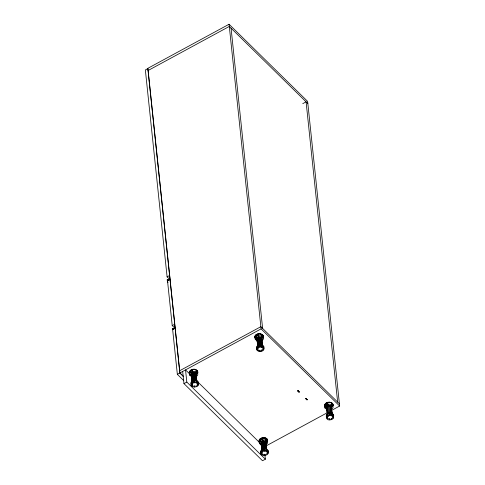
<?xml version="1.0" encoding="UTF-8"?>
<svg xmlns="http://www.w3.org/2000/svg" width="485" height="485" viewBox="0 0 485 485"><rect width="100%" height="100%" fill="white"/><g stroke="black" fill="none" stroke-linecap="round" stroke-linejoin="round"><path stroke-width="0.73" d="M191.048 383.004L191.175 385.569L191.805 386.078L192.684 385.514L193.103 385.854L192.218 386.418L192.072 385.017M256.595 348.472L256.62 346.599L258.329 345.09L260.918 344.647L263.179 345.478L264.052 347.193M256.626 347.418L256.753 349.988L257.383 350.497L258.262 349.934L258.681 350.267L257.796 350.831L258.426 351.34L259.396 351.419L259.602 350.606L260.245 350.661L260.039 351.473L261.864 351.158L261.718 349.758M326.332 416.342L326.472 418.446L327.096 418.955L327.981 418.391L328.393 418.731L327.514 419.295L328.139 419.804L329.109 419.877L329.321 419.07L329.964 419.119L329.751 419.931L331.582 419.616L331.431 418.222M326.484 417.743L327.624 417.688L327.63 417.227L326.49 417.276L327.09 416.051L326.938 414.651L327.411 414.232M331.582 419.616L331.019 418.937L331.588 418.682L332.146 419.361L333.353 418.294L332.28 418.064L332.51 417.615L333.583 417.846L333.231 414.699L333.383 416.1L332.304 416.427L332.522 416.851L333.601 416.524M260.742 452.511L260.791 450.626L262.531 449.098L265.156 448.637L267.429 449.462L268.296 451.183M260.772 451.917L260.9 454.027L261.53 454.536L262.427 453.96L262.846 454.299L261.948 454.869L261.797 453.469M260.918 453.317L262.076 453.257L262.088 452.79L260.93 452.851L261.554 451.614L261.409 450.213L261.888 449.789M264.058 454.099L264.204 455.5L266.053 455.172L265.495 454.493L266.071 454.233L266.635 454.912L267.502 454.512L267.859 453.833L266.78 453.608L267.017 453.154L268.096 453.378L267.987 450.65M255.207 335.814L255.013 337.948L255.183 335.584A4.341 3.074 -6 0 1 259.875 333.632L262.658 334.765L263.197 335.693A4.341 3.074 -6 0 1 263.028 338.057M264.119 437.615L265.228 438.034A4.28 3.031 -6 0 1 267.684 440.447L267.593 441.023A4.286 3.037 -6 0 0 264.119 437.615L262.979 437.64A4.48 3.171 -6 0 0 259.354 439.61L258.923 441.211A4.286 3.031 -6 0 0 259.154 441.987M257.577 334.729L256.741 335.123L256.911 334.341L257.577 334.729L256.826 334.626M256.911 334.341L256.741 335.123M266.016 444.011L266.204 443.041A2.577 1.825 -6 0 0 264.598 441.647L263.252 441.605A2.704 1.916 -6 0 0 261.142 442.866L260.954 443.836A2.583 1.831 -6 0 0 261.13 444.296M266.041 444.248L266.229 443.278A2.583 1.831 -6 0 0 264.634 441.883L263.967 441.799A2.704 1.916 -6 0 0 261.166 443.102L260.978 444.072A2.583 1.831 -6 0 0 261.494 444.933M333.092 405.733A4.341 3.074 -6 0 0 332.91 404.15L331.643 402.902A4.341 3.074 -6 0 0 324.926 404.272L324.732 406.406A4.341 3.074 -6 0 0 325.247 407.097M196.874 371.195L197.019 370.625L196.328 370.401L196.273 371.243L196.874 371.195L196.328 370.401M197.91 384.023L197.71 386.096L196.855 386.484L196.292 385.805L195.722 386.066L196.286 386.745L194.461 387.054L194.667 386.248L194.024 386.193L193.818 387.006L192.218 386.418M267.399 441.514L267.684 440.447M264.204 455.5L264.422 454.681L263.773 454.633L263.555 455.451L261.948 454.869M261.827 335.105L262.088 335.711M331.625 403.277L332.298 403.647L331.364 403.811L331.782 403.932M266.999 442.041L267.247 439.792L265.907 440.495M191.333 369.928L191.138 370.473L191.848 370.734L191.333 369.928L191.138 370.473M265.98 439.355L266.162 438.798L266.853 439.434L266.095 439.64L265.98 439.355L266.853 439.434M260.869 438.792L261.003 438.404L261.488 438.98L261.694 438.428L261.136 439.234L260.869 438.792L261.785 438.737L261.136 439.234M327.145 403.605L326.878 402.762L326.393 403.508L327.145 403.605L326.878 402.762M327.727 404.448A4.092 2.898 -6 0 1 331.728 404.823L331.546 403.077A4.092 2.898 -6 0 0 327.545 402.702L327.727 404.448L328.266 405.005L326.502 405.927L326.32 404.175L325.781 403.623L325.962 405.369L324.944 407.527L325.144 408.261L325.962 407.837L327.126 409.031L326.308 409.461L326.126 407.709M259.572 443.842L259.19 441.356L260.251 439.18L260.433 440.932L259.378 443.108L259.572 443.842L260.403 443.411L261.179 444.205M198.056 385.417L196.989 385.193L197.219 384.744L198.286 384.975L198.632 384.296L198.159 382.253M192.102 381.598L192.612 380.986L191.666 373.426L191.314 374.08L192.266 382.756L193.133 383.241L192.666 383.659L191.793 383.174L191.648 381.774L192.121 381.355M191.957 376.287C189.981 373.789 195.443 372.48 196.225 374.759M195.097 373.826L195.055 372.735L195.788 380.367L194.897 380.161L194.121 372.11M257.396 337.875L256.892 338.494L257.68 346.011L258.19 345.399L257.244 337.845L258.19 345.399M256.995 339.47C257.711 337.699 260.948 337.439 261.803 339.173M257.244 337.845L257.911 337.317L258.766 344.944L259.645 344.629L258.79 337.002L259.748 336.948L260.475 344.574L261.366 344.78L260.53 336.839M260.475 344.574L259.748 336.948M327.114 406.333L327.902 413.857L327.114 406.333L326.611 406.951L327.563 415.633L328.43 416.118L327.957 416.536L327.09 416.051M329.4 405.515L328.509 405.46L326.963 406.303M330.291 405.721L331.079 413.238L330.194 413.038L329.461 405.405M330.194 413.038L329.297 412.984L327.751 413.82M261.858 450.038L262.373 449.413L261.433 441.859L261.069 442.514L262.033 451.189L262.906 451.668L262.427 452.093L261.554 451.614M261.682 444.496C261.173 445.036 260.881 442.368 262.191 442.077C264.852 441.01 266.695 442.344 265.889 446.248M266.041 447.703L266.192 449.158L265.556 441.58L264.865 441.144L264.907 442.235L263.106 441.987L261.688 442.872M264.907 442.235L265.659 442.556L266.041 443.848M264.865 441.144L265.592 448.777L264.701 448.576L263.925 440.519M324.926 404.272L324.52 405.86A4.341 3.074 -6 0 0 325.271 407.327M196.273 371.243L197.019 370.625L196.158 370.952M266.095 439.64L266.562 439.004M196.328 382.998L196.183 381.598L196.764 380.87L196.201 380.658L196.346 382.059L195.764 382.792L196.328 382.998L196.91 382.265L196.213 375.208M261.906 347.412L261.761 346.017L262.343 345.284L261.779 345.077L261.924 346.478L261.342 347.205L261.906 347.412L262.488 346.684L261.712 338.876M331.625 415.875L331.473 414.475L332.055 413.741L331.491 413.535L331.643 414.936L331.061 415.663L331.625 415.875L332.201 415.142L331.037 406.048L332.055 414.226M266.138 451.408L265.992 450.007L266.586 449.268L266.022 449.061L266.168 450.462L265.574 451.202L266.138 451.408L266.738 450.668L266.016 443.617M189.799 373.826L189.259 371.946L191.06 369.873A4.341 3.074 -6 0 1 194.297 369.212L195.4 369.637A4.341 3.074 -6 0 0 190.247 370.692A4.341 3.074 -6 0 0 189.975 374.45M191.793 383.174L191.193 384.405L192.339 384.35L192.333 384.817L191.187 384.866M192.266 382.756L193.879 382.022L193.733 380.622L194.376 380.513L194.715 382.707L194.067 382.817L193.879 382.022M256.765 349.285L257.911 349.23L257.917 348.763L256.771 348.818L257.371 347.593L257.226 346.193L257.699 345.775M257.371 347.593L258.244 348.072L258.717 347.654L257.844 347.175L259.457 346.442L259.311 345.041L259.954 344.932L260.293 347.121L259.645 347.23L259.457 346.442M327.563 415.633L329.176 414.899L329.03 413.499L329.673 413.39L330.006 415.578L329.363 415.693L329.176 414.899M262.033 451.189L263.676 450.438L263.531 449.037L264.179 448.928L264.507 451.123L263.858 451.238L263.676 450.438M175.067 328.181L174.715 324.453L174.885 327.951L172.654 329.212L172.363 328.406L172.357 329.715L175.2 328.109L179.917 372.953L183.645 376.615M191.666 373.426L192.333 372.904L193.188 380.531L194.067 380.216L193.212 372.589L194.17 372.529L194.897 380.161M192.46 380.949L193.127 380.428L192.333 372.904M258.038 345.362L258.705 344.841M261.433 441.859L262.112 441.332L262.967 448.952L263.858 448.631L263.003 441.004L263.967 440.944L264.701 448.576M262.221 449.383L262.9 448.849L262.07 440.907M168.719 280.106L170.065 279.263L147.925 68.561L145.354 69.955L167.101 276.862L169.78 279.487M331.649 410.352L339.645 406.018L307.623 101.389L229.072 24.25L147.81 68.343L179.832 372.977L183.597 376.675M148.04 70.537L229.302 26.445L307.854 103.578M302.755 103.651L306.09 101.844L337.645 402.089M167.101 276.862L169.671 275.468M168.392 280.5L167.179 279.469L167.319 281.082L170.077 279.366L174.794 324.21L172.223 325.599L174.909 328.236M179.602 370.782L260.857 326.69L339.415 403.823M183.791 380.664L177.346 374.341L261.088 328.878L229.072 24.25M264.913 454.9L265.368 459.204L262.512 460.75L183.96 383.611L186.816 382.065L185.531 369.879L191.454 375.693M265.707 446.133L327.654 412.523M256.789 337.469L256.601 335.717L256.062 335.165L256.25 336.911L256.789 337.469L258.553 336.548L258.014 335.99L257.826 334.244A4.092 2.898 -6 0 1 261.827 334.62L262.009 336.366A4.092 2.898 -6 0 0 258.014 335.99M191.211 373.05L191.023 371.304L190.484 370.746L190.672 372.498L191.211 373.05L192.975 372.128L192.436 371.577L192.248 369.825A4.092 2.898 -6 0 1 196.249 370.2L196.431 371.953A4.092 2.898 -6 0 0 192.436 371.577M262.991 335.814L261.191 336.796L262.355 337.99L263.173 337.566L262.991 335.814L262.173 336.238L262.355 337.99M197.413 371.401L195.613 372.377L196.777 373.577L197.595 373.147L197.413 371.401L197.54 372.892M326.32 404.175L328.084 403.253M267.247 439.792L267.429 441.544L266.598 441.974L265.434 440.78L266.265 440.35L266.083 438.598L262.046 438.246L262.227 439.992L262.767 440.55L260.972 441.483L260.791 439.737L261.985 439.113M332.71 404.272L330.909 405.254L332.073 406.448L332.892 406.024L332.71 404.272A4.092 2.898 -6 0 1 332.746 406.024M261.567 444.606L260.736 445.042L260.548 443.29M256.601 335.717L258.366 334.796L257.826 334.244M191.023 371.304L192.787 370.382L192.248 369.825M256.062 335.165A4.092 2.898 -6 0 0 255.243 338.057L255.425 339.803L256.244 339.379L257.408 340.573L256.589 340.997L256.407 339.251M190.484 370.746A4.092 2.898 -6 0 0 189.665 373.638L189.847 375.39L190.666 374.96L191.83 376.16L191.011 376.584L190.829 374.838M262.179 441.435L263.07 441.107M261.227 443.144L261.785 449.995M265.556 441.58L266.489 449.037M265.774 442.241L266.72 449.71M261.154 443.945L261.633 447.031M266.01 442.932L265.477 442.381M258.766 344.944L257.978 337.421L258.79 337.002M256.904 339.173L257.311 341.549M261.166 337.645L262.337 345.769L261.166 337.645L261.961 345.162M257.159 340.1C256.189 337.487 262.118 336.62 261.815 339.852L262.355 340.452A4.092 2.898 -6 0 0 263.173 337.566M192.399 373.007L193.279 372.692M196.91 381.301L195.74 373.171L196.383 380.749L195.667 373.971C194.74 372.813 191.939 373.317 191.393 374.826M331.261 406.709L332.201 414.172M331.37 410.716C332.146 407.267 330.376 405.515 327.793 406.86C327.011 407.103 326.205 408.4 327.254 409.164M331.516 407.63L330.988 407.079M327.296 403.187L326.393 403.508L327.005 403.423L326.332 403.096M267.768 450.225L267.914 451.62L266.823 451.959L267.035 452.384L268.132 452.05M263.664 347.642L262.585 347.969L262.803 348.394L263.882 348.066L263.737 346.666L263.519 346.241L263.664 347.642L262.488 346.684M197.941 381.822L198.086 383.223L197.007 383.55L197.225 383.981L198.304 383.653M263.858 451.238L263.713 449.837L264.361 449.722M259.645 347.23L259.499 345.835L260.142 345.72M194.067 382.817L193.921 381.416L194.564 381.307M329.363 415.693L329.218 414.293L329.861 414.184M191.733 370.14L191.248 370.213L191.714 370.552M262.227 439.992L264.361 439.78L266.265 440.35M262.961 440.586L263.791 448.528L264.762 448.461M259.578 344.526L260.536 344.465M193.169 372.171L194 380.113L194.958 380.052M265.228 438.034L263.003 437.87A4.48 3.171 -6 0 0 259.378 439.84L258.948 441.441A4.28 3.031 -6 0 0 260.451 443.466M264.179 448.928L264.331 450.322L266.168 450.462M259.954 344.932L260.106 346.326L261.924 346.478M194.376 380.513L194.527 381.913L196.346 382.059M329.673 413.39L329.818 414.79L331.643 414.936M326.69 407.697C327.423 405.727 331.685 405.521 331.528 408.315M266.738 450.668L267.914 451.62M332.201 415.142L333.383 416.1M196.91 382.265L198.086 383.223M259.875 333.632L262.658 334.765L263.349 337.039M194.297 369.212L197.08 370.352L197.771 372.625M197.08 370.352L196.346 370.025A4.341 3.074 -6 0 1 197.795 372.856M261.409 450.213L262.282 450.692L262.427 452.093M257.226 346.193L258.093 346.678L258.244 348.072M326.938 414.651L327.811 415.136L327.957 416.536M191.648 381.774L192.515 382.259L192.666 383.659M266.162 438.798L266.829 439.204M265.659 448.661L266.344 449.098M261.427 344.671L262.112 345.108M331.14 413.129L331.825 413.572M195.849 380.258L196.534 380.695M327.423 417.834L326.314 416.93L326.338 415.057L328.042 413.547L330.631 413.105L332.892 413.935L333.771 415.657M192.133 384.957L191.017 384.053L191.041 382.186L192.751 380.676L195.34 380.234L197.601 381.064L198.474 382.78M261.088 328.878L339.645 406.018M261.924 334.444L263.197 335.693M331.643 402.902L332.91 404.15M172.46 328.393L173.539 329.454M197.371 381.507L260.857 443.848M186.816 382.065L265.368 459.204M331.534 408.358L332.073 408.916L333.019 407.515L332.892 406.024M325.962 405.369L326.502 405.927M196.237 375.487L196.777 376.039A4.092 2.898 -6 0 0 197.595 373.147M262.046 438.246L262.585 438.798M266.029 443.902L266.568 444.454L267.538 443.047L267.429 441.544M260.251 439.18L260.791 439.737M260.433 440.932L260.972 441.483M261.864 351.158L261.3 350.479L261.87 350.218L262.433 350.904L263.288 350.509L263.634 349.837L262.567 349.606L262.797 349.158L263.864 349.388L264.21 348.715L263.882 348.066M326.848 408.321L327.229 408.928M191.933 376.057L191.557 375.451L191.811 377.863M167.319 281.082L168.022 282.409M169.629 275.104L169.756 279.154L167.531 280.421L167.313 279.439M333.068 405.496L332.37 403.229L329.594 402.089L327.363 402.332L326.356 402.75L324.556 404.823L324.732 406.406M189.259 371.946L189.95 374.22M329.818 414.79L330.006 415.578M329.03 413.499L329.218 414.293M260.106 346.326L260.293 347.121M259.311 345.041L259.499 345.835M194.527 381.913L194.715 382.707M193.733 380.622L193.921 381.416M264.331 450.322L264.507 451.123M263.531 449.037L263.713 449.837M333.438 416.445L333.583 417.846M331.892 404.702L332.073 406.448M331.528 409.734L331.837 412.638M331.522 412.171L331.673 413.62M330.243 405.302L331.079 413.238M328.46 405.042L329.363 413.087M329.606 418.531L329.751 419.931M327.63 405.775L328.484 413.402M327.411 412.123L327.636 414.305M326.714 406.569L327.551 414.505M326.702 408.376L327.339 414.426M326.338 415.875L326.49 417.276M325.144 408.261L324.962 406.515A4.092 2.898 -6 0 1 325.781 403.623M231.072 28.178L262.627 328.424M261.651 337.772L262.488 345.714M258.857 337.105L259.645 344.629M259.887 350.073L260.039 351.473M257.614 342.937L257.771 344.392M257.001 338.106L257.147 339.506M257.462 343.004L257.844 347.175M267.95 451.978L268.096 453.378M266.417 440.228L266.598 441.974M261.585 441.896L262.373 449.413M261.179 442.132L261.3 443.296M261.785 448.486L262.015 450.668M260.784 451.45L260.93 452.851M198.141 383.574L198.286 384.975M196.595 371.825L196.777 373.577M196.655 374.875L196.777 376.039M196.049 374.578L196.686 380.628M194.309 385.66L194.461 387.054M191.817 373.462L192.612 380.986M191.708 375.366L191.811 376.342M192.115 379.252L192.266 380.701M191.423 373.692L191.569 375.093M191.963 379.318L192.266 382.222M191.405 375.505L192.121 382.277M182.681 371.431L183.96 383.611M167.513 280.76L172.223 325.599M172.636 329.503L177.346 374.341M196.195 374.523L196.237 375.438M255.037 338.178A4.341 3.074 -6 0 1 256.219 334.796A4.341 3.074 -6 0 1 260.978 334.056M255.425 339.803A4.092 2.898 -6 0 1 256.25 336.911M257.335 340.906A2.619 1.855 -6 0 1 259.063 337.839A2.619 1.855 -6 0 1 261.821 340.246M261.797 340.015A2.619 1.855 -6 0 0 260.966 337.869L259.717 337.566A2.619 1.855 -6 0 0 257.117 338.621A2.619 1.855 -6 0 0 257.311 340.67M327.023 409.128A2.619 1.855 -6 0 1 326.829 407.079A2.619 1.855 -6 0 1 329.436 406.024L330.685 406.327A2.619 1.855 -6 0 1 331.51 408.473M327.048 409.364A2.619 1.855 -6 0 1 328.775 406.297A2.619 1.855 -6 0 1 331.534 408.709M327.193 409.837A4.092 2.898 -6 0 1 326.308 409.461M189.847 375.39A4.092 2.898 -6 0 1 190.672 372.498M191.733 376.257A2.619 1.855 -6 0 1 191.539 374.202A2.619 1.855 -6 0 1 194.139 373.153L195.388 373.456A2.619 1.855 -6 0 1 196.219 375.602M191.757 376.487A2.619 1.855 -6 0 1 193.485 373.42A2.619 1.855 -6 0 1 196.243 375.833M306.575 399.501L307.254 399.555L306.575 399.501M306.599 399.743L307.278 399.798L306.599 399.743M306.302 398.767L305.617 398.779L306.302 398.767M298.445 391.055L297.76 391.068L298.445 391.055M297.881 390.655C297.493 391.674 299.184 390.504 297.881 390.655M298.796 391.668C298.748 392.704 300.033 391.28 298.796 391.668M298.821 391.91C298.712 392.941 300.1 391.516 298.821 391.91M305.671 398.415C305.501 399.385 306.944 398.155 305.738 398.367"/></g></svg>
